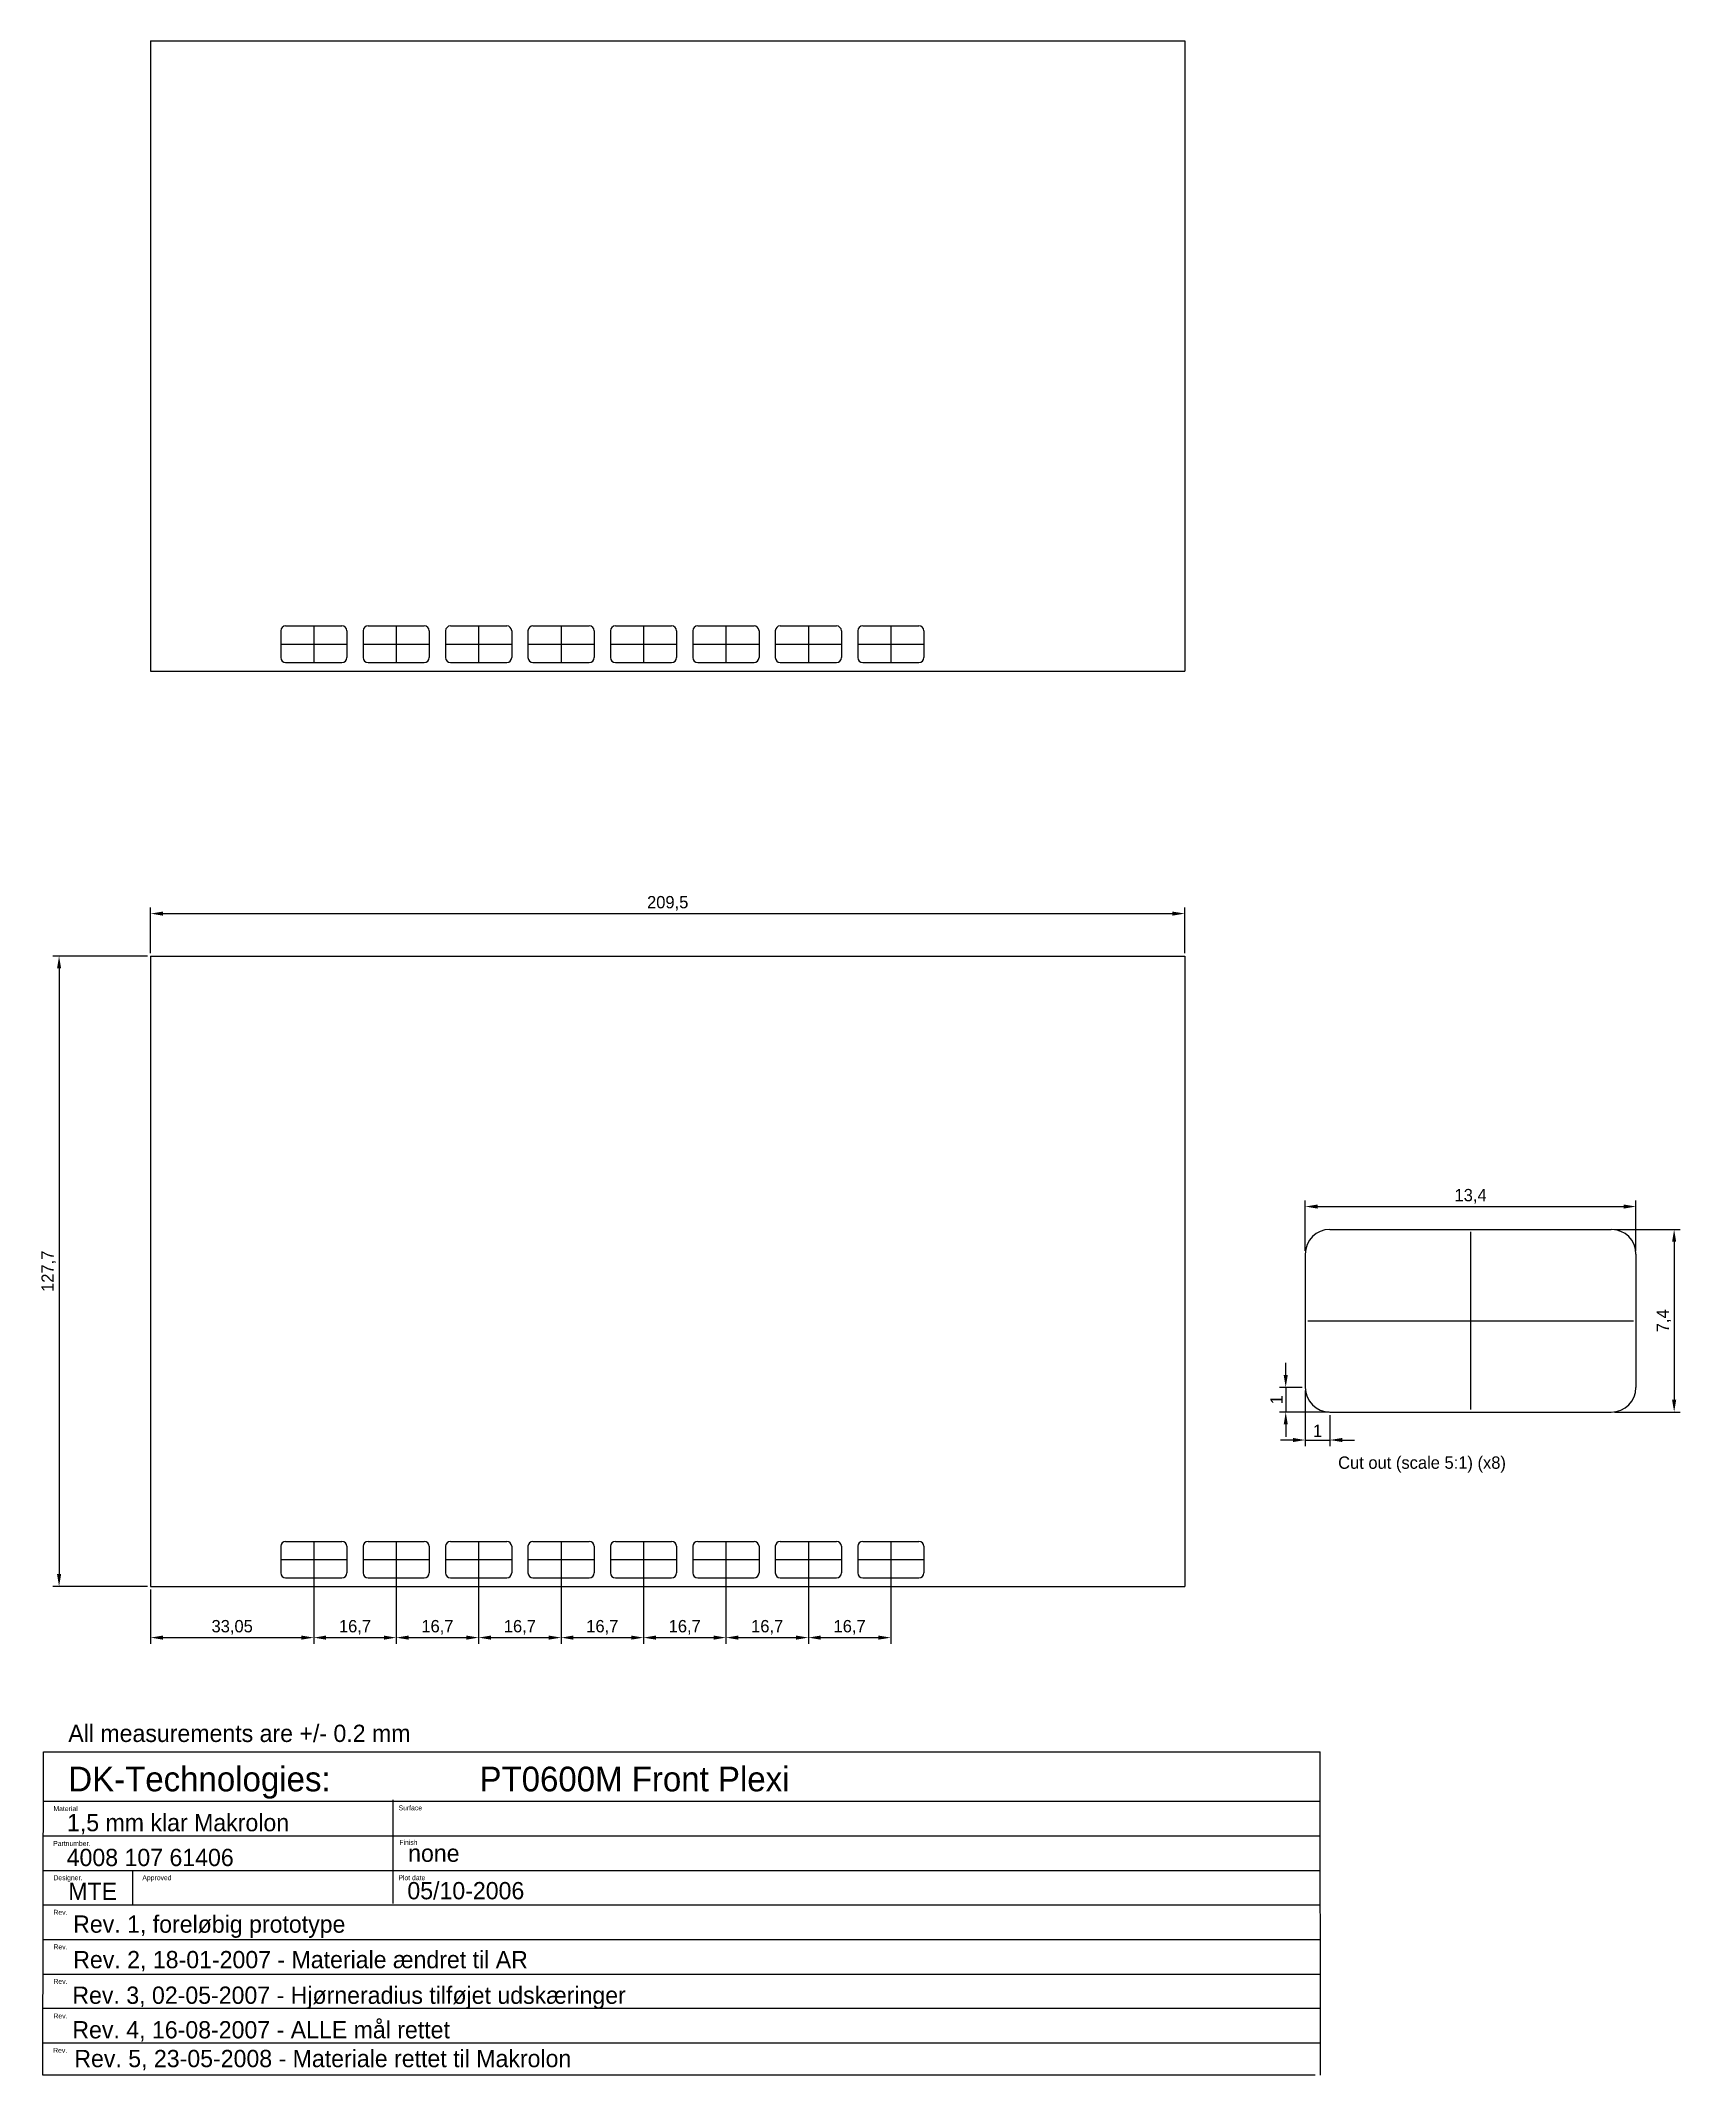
# Model space of a CAD drawing. Header units: millimetres. Extents: x 76 to 408, y -16 to 397.
import ezdxf

# ---------------------------------------------------------------- set-up
doc = ezdxf.new("R2010")
doc.units = ezdxf.units.MM
for name, color, linetype in [('cut out', 131, 'Continuous'), ('Descriptive text', 9, 'Continuous'), ('dimensions', 140, 'Continuous')]:
    doc.layers.add(name, color=color, linetype=linetype)
doc.dimstyles.new('ISO-25', dxfattribs={"dimtxt": 2.5, "dimasz": 2.5, "dimexe": 1.25, "dimexo": 0.625, "dimtad": 1, "dimtxsty": 'Standard', "dimcen": 2.5, "dimadec": 0, "dimazin": 0, "dimtfac": 1, "dimtmove": 0, "dimatfit": 3, "dimfxl": 0, "dimarcsym": 0})

# ---------------------------------------------------------------- blocks, each defined once
blk = doc.blocks.new('*D6')
at = {"layer": 'Defpoints', "color": 0}
for p in [(307.45, 219.8), (97.95, 211.19), (307.45, 211.19)]:
    blk.add_point(p, dxfattribs=at)
at = {"layer": 'dimensions', "color": 0, "lineweight": -2}
for p, q in [((97.95, 211.81), (97.95, 221.05)), ((100.45, 219.8), (304.95, 219.8)), ((307.45, 211.81), (307.45, 221.05))]:
    blk.add_line(p, q, dxfattribs=at)
at = {"layer": 'dimensions', "color": 0}
for points in [[(100.45, 220.21), (100.45, 219.38), (97.95, 219.8)], [(304.95, 220.21), (304.95, 219.38), (307.45, 219.8)]]:
    blk.add_solid(points, dxfattribs=at)
at = {"layer": 'dimensions', "color": 0, "insert": (202.7, 221.88), "char_height": 2.5, "attachment_point": 5}
blk.add_mtext('209,5', dxfattribs=at)
blk = doc.blocks.new('*D7')
at = {"layer": 'Defpoints', "color": 0}
for p in [(231.2, 88.94), (247.9, 88.94), (247.9, 73.13)]:
    blk.add_point(p, dxfattribs=at)
at = {"layer": 'dimensions', "color": 0, "lineweight": -2}
for p, q in [((231.2, 88.31), (231.2, 71.88)), ((247.9, 88.31), (247.9, 71.88)), ((233.7, 73.13), (245.4, 73.13))]:
    blk.add_line(p, q, dxfattribs=at)
at = {"layer": 'dimensions', "color": 0}
for points in [[(233.7, 73.55), (233.7, 72.72), (231.2, 73.13)], [(245.4, 73.55), (245.4, 72.72), (247.9, 73.13)]]:
    blk.add_solid(points, dxfattribs=at)
at = {"layer": 'dimensions', "color": 0, "insert": (239.55, 75.22), "char_height": 2.5, "attachment_point": 5}
blk.add_mtext('16,7', dxfattribs=at)
blk = doc.blocks.new('*D8')
at = {"layer": 'Defpoints', "color": 0}
for p in [(214.5, 88.94), (231.2, 88.94), (231.2, 73.13)]:
    blk.add_point(p, dxfattribs=at)
at = {"layer": 'dimensions', "color": 0, "lineweight": -2}
for p, q in [((214.5, 88.31), (214.5, 71.88)), ((231.2, 88.31), (231.2, 71.88)), ((217, 73.13), (228.7, 73.13))]:
    blk.add_line(p, q, dxfattribs=at)
at = {"layer": 'dimensions', "color": 0}
for points in [[(217, 73.55), (217, 72.72), (214.5, 73.13)], [(228.7, 73.55), (228.7, 72.72), (231.2, 73.13)]]:
    blk.add_solid(points, dxfattribs=at)
at = {"layer": 'dimensions', "color": 0, "insert": (222.85, 75.22), "char_height": 2.5, "attachment_point": 5}
blk.add_mtext('16,7', dxfattribs=at)
blk = doc.blocks.new('*D9')
at = {"layer": 'Defpoints', "color": 0}
for p in [(164.4, 88.94), (181.1, 88.94), (181.1, 73.13)]:
    blk.add_point(p, dxfattribs=at)
at = {"layer": 'dimensions', "color": 0, "lineweight": -2}
for p, q in [((164.4, 88.31), (164.4, 71.88)), ((181.1, 88.31), (181.1, 71.88)), ((166.9, 73.13), (178.6, 73.13))]:
    blk.add_line(p, q, dxfattribs=at)
at = {"layer": 'dimensions', "color": 0}
for points in [[(166.9, 73.55), (166.9, 72.72), (164.4, 73.13)], [(178.6, 73.55), (178.6, 72.72), (181.1, 73.13)]]:
    blk.add_solid(points, dxfattribs=at)
at = {"layer": 'dimensions', "color": 0, "insert": (172.75, 75.22), "char_height": 2.5, "attachment_point": 5}
blk.add_mtext('16,7', dxfattribs=at)
blk = doc.blocks.new('*D10')
at = {"layer": 'Defpoints', "color": 0}
for p in [(147.7, 88.94), (164.4, 88.94), (164.4, 73.13)]:
    blk.add_point(p, dxfattribs=at)
at = {"layer": 'dimensions', "color": 0, "lineweight": -2}
for p, q in [((147.7, 88.31), (147.7, 71.88)), ((164.4, 88.31), (164.4, 71.88)), ((150.2, 73.13), (161.9, 73.13))]:
    blk.add_line(p, q, dxfattribs=at)
at = {"layer": 'dimensions', "color": 0}
for points in [[(150.2, 73.55), (150.2, 72.72), (147.7, 73.13)], [(161.9, 73.55), (161.9, 72.72), (164.4, 73.13)]]:
    blk.add_solid(points, dxfattribs=at)
at = {"layer": 'dimensions', "color": 0, "insert": (156.05, 75.22), "char_height": 2.5, "attachment_point": 5}
blk.add_mtext('16,7', dxfattribs=at)
blk = doc.blocks.new('*D11')
at = {"layer": 'Defpoints', "color": 0}
for p in [(181.1, 88.94), (197.8, 88.94), (197.8, 73.13)]:
    blk.add_point(p, dxfattribs=at)
at = {"layer": 'dimensions', "color": 0, "lineweight": -2}
for p, q in [((181.1, 88.31), (181.1, 71.88)), ((197.8, 88.31), (197.8, 71.88)), ((183.6, 73.13), (195.3, 73.13))]:
    blk.add_line(p, q, dxfattribs=at)
at = {"layer": 'dimensions', "color": 0}
for points in [[(183.6, 73.55), (183.6, 72.72), (181.1, 73.13)], [(195.3, 73.55), (195.3, 72.72), (197.8, 73.13)]]:
    blk.add_solid(points, dxfattribs=at)
at = {"layer": 'dimensions', "color": 0, "insert": (189.45, 75.22), "char_height": 2.5, "attachment_point": 5}
blk.add_mtext('16,7', dxfattribs=at)
blk = doc.blocks.new('*D12')
at = {"layer": 'Defpoints', "color": 0}
for p in [(131, 88.94), (97.95, 83.49), (131, 73.13)]:
    blk.add_point(p, dxfattribs=at)
at = {"layer": 'dimensions', "color": 0, "lineweight": -2}
for p, q in [((131, 88.31), (131, 71.88)), ((97.95, 82.86), (97.95, 71.88)), ((100.45, 73.13), (128.5, 73.13))]:
    blk.add_line(p, q, dxfattribs=at)
at = {"layer": 'dimensions', "color": 0}
for points in [[(100.45, 73.55), (100.45, 72.72), (97.95, 73.13)], [(128.5, 73.55), (128.5, 72.72), (131, 73.13)]]:
    blk.add_solid(points, dxfattribs=at)
at = {"layer": 'dimensions', "color": 0, "insert": (114.47, 75.22), "char_height": 2.5, "attachment_point": 5}
blk.add_mtext('33,05', dxfattribs=at)
blk = doc.blocks.new('*D13')
at = {"layer": 'Defpoints', "color": 0}
for p in [(131, 88.94), (147.7, 88.94), (147.7, 73.13)]:
    blk.add_point(p, dxfattribs=at)
at = {"layer": 'dimensions', "color": 0, "lineweight": -2}
for p, q in [((131, 88.31), (131, 71.88)), ((147.7, 88.31), (147.7, 71.88)), ((133.5, 73.13), (145.2, 73.13))]:
    blk.add_line(p, q, dxfattribs=at)
at = {"layer": 'dimensions', "color": 0}
for points in [[(133.5, 73.55), (133.5, 72.72), (131, 73.13)], [(145.2, 73.55), (145.2, 72.72), (147.7, 73.13)]]:
    blk.add_solid(points, dxfattribs=at)
at = {"layer": 'dimensions', "color": 0, "insert": (139.35, 75.22), "char_height": 2.5, "attachment_point": 5}
blk.add_mtext('16,7', dxfattribs=at)
blk = doc.blocks.new('*D14')
at = {"layer": 'Defpoints', "color": 0}
for p in [(197.8, 88.94), (214.5, 88.94), (214.5, 73.13)]:
    blk.add_point(p, dxfattribs=at)
at = {"layer": 'dimensions', "color": 0, "lineweight": -2}
for p, q in [((197.8, 88.31), (197.8, 71.88)), ((214.5, 88.31), (214.5, 71.88)), ((200.3, 73.13), (212, 73.13))]:
    blk.add_line(p, q, dxfattribs=at)
at = {"layer": 'dimensions', "color": 0}
for points in [[(200.3, 73.55), (200.3, 72.72), (197.8, 73.13)], [(212, 73.55), (212, 72.72), (214.5, 73.13)]]:
    blk.add_solid(points, dxfattribs=at)
at = {"layer": 'dimensions', "color": 0, "insert": (206.15, 75.22), "char_height": 2.5, "attachment_point": 5}
blk.add_mtext('16,7', dxfattribs=at)
blk = doc.blocks.new('*D15')
at = {"layer": 'Defpoints', "color": 0}
for p in [(97.95, 211.19), (79.4, 83.49), (97.95, 83.49)]:
    blk.add_point(p, dxfattribs=at)
at = {"layer": 'dimensions', "color": 0, "lineweight": -2}
for p, q in [((97.32, 211.19), (78.15, 211.19)), ((79.4, 208.69), (79.4, 85.99)), ((97.32, 83.49), (78.15, 83.49))]:
    blk.add_line(p, q, dxfattribs=at)
at = {"layer": 'dimensions', "color": 0}
for points in [[(78.99, 208.69), (79.82, 208.69), (79.4, 211.19)], [(78.99, 85.99), (79.82, 85.99), (79.4, 83.49)]]:
    blk.add_solid(points, dxfattribs=at)
at = {"layer": 'dimensions', "color": 0, "insert": (77.32, 147.34), "char_height": 2.5, "attachment_point": 5, "rotation": 90}
blk.add_mtext('127,7', dxfattribs=at)
blk = doc.blocks.new('*D16')
at = {"layer": 'Defpoints', "color": 0}
for p in [(398.85, 160.45), (331.85, 150.82), (398.85, 150.82)]:
    blk.add_point(p, dxfattribs=at)
at = {"layer": 'dimensions', "color": 0, "lineweight": -2}
for p, q in [((331.85, 151.45), (331.85, 161.7)), ((398.85, 151.45), (398.85, 161.7)), ((334.35, 160.45), (396.35, 160.45))]:
    blk.add_line(p, q, dxfattribs=at)
at = {"layer": 'dimensions', "color": 0}
for points in [[(334.35, 160.87), (334.35, 160.04), (331.85, 160.45)], [(396.35, 160.87), (396.35, 160.04), (398.85, 160.45)]]:
    blk.add_solid(points, dxfattribs=at)
at = {"layer": 'dimensions', "color": 0, "insert": (365.35, 162.54), "char_height": 2.5, "attachment_point": 5}
blk.add_mtext('13,4', dxfattribs=at)
blk = doc.blocks.new('*D17')
at = {"layer": 'Defpoints', "color": 0}
for p in [(331.85, 123.82), (327.9, 118.82), (337.35, 118.82)]:
    blk.add_point(p, dxfattribs=at)
at = {"layer": 'dimensions', "color": 0, "lineweight": -2}
for p, q in [((327.9, 126.32), (327.9, 128.82)), ((331.23, 123.82), (326.65, 123.82)), ((327.9, 123.82), (327.9, 118.82)), ((336.73, 118.82), (326.65, 118.82)), ((327.9, 116.32), (327.9, 113.82))]:
    blk.add_line(p, q, dxfattribs=at)
at = {"layer": 'dimensions', "color": 0}
for points in [[(327.49, 126.32), (328.32, 126.32), (327.9, 123.82)], [(327.49, 116.32), (328.32, 116.32), (327.9, 118.82)]]:
    blk.add_solid(points, dxfattribs=at)
at = {"layer": 'dimensions', "color": 0, "insert": (326.03, 121.32), "char_height": 2.5, "attachment_point": 5, "rotation": 90}
blk.add_mtext('1', dxfattribs=at)
blk = doc.blocks.new('*D18')
at = {"layer": 'Defpoints', "color": 0}
for p in [(331.85, 123.82), (336.85, 118.82), (336.85, 113.16)]:
    blk.add_point(p, dxfattribs=at)
at = {"layer": 'dimensions', "color": 0, "lineweight": -2}
for p, q in [((331.85, 123.2), (331.85, 111.91)), ((336.85, 118.2), (336.85, 111.91)), ((329.35, 113.16), (326.85, 113.16)), ((331.85, 113.16), (336.85, 113.16)), ((339.35, 113.16), (341.85, 113.16))]:
    blk.add_line(p, q, dxfattribs=at)
at = {"layer": 'dimensions', "color": 0}
for points in [[(329.35, 113.58), (329.35, 112.75), (331.85, 113.16)], [(339.35, 113.58), (339.35, 112.75), (336.85, 113.16)]]:
    blk.add_solid(points, dxfattribs=at)
at = {"layer": 'dimensions', "color": 0, "insert": (334.35, 115.04), "char_height": 2.5, "attachment_point": 5}
blk.add_mtext('1', dxfattribs=at)
blk = doc.blocks.new('*D19')
at = {"layer": 'Defpoints', "color": 0}
for p in [(393.85, 155.82), (393.85, 118.82), (406.59, 118.82)]:
    blk.add_point(p, dxfattribs=at)
at = {"layer": 'dimensions', "color": 0, "lineweight": -2}
for p, q in [((394.48, 155.82), (407.84, 155.82)), ((406.59, 153.32), (406.59, 121.32)), ((394.48, 118.82), (407.84, 118.82))]:
    blk.add_line(p, q, dxfattribs=at)
at = {"layer": 'dimensions', "color": 0}
for points in [[(406.17, 153.32), (407, 153.32), (406.59, 155.82)], [(406.17, 121.32), (407, 121.32), (406.59, 118.82)]]:
    blk.add_solid(points, dxfattribs=at)
at = {"layer": 'dimensions', "color": 0, "insert": (404.5, 137.32), "char_height": 2.5, "attachment_point": 5, "rotation": 90}
blk.add_mtext('7,4', dxfattribs=at)

msp = doc.modelspace()

# ---------------------------------------------------------------- linework, layer by layer
at = {"ltscale": 0.1}
for p, q in [((97.947, 396.62), (307.447, 396.62)), ((97.947, 396.62), (97.947, 268.92)), ((307.447, 396.62), (307.447, 268.92)), ((124.297, 277.07), (124.297, 271.67)), ((125.297, 278.07), (136.697, 278.07)), ((137.697, 277.07), (137.697, 271.67)), ((140.997, 277.07), (140.997, 271.67)), ((141.997, 278.07), (153.397, 278.07)), ((154.397, 277.07), (154.397, 271.67)), ((157.697, 277.07), (157.697, 271.67)), ((158.697, 278.07), (170.097, 278.07)), ((171.097, 277.07), (171.097, 271.67)), ((174.397, 277.07), (174.397, 271.67)), ((175.397, 278.07), (186.797, 278.07)), ((187.797, 277.07), (187.797, 271.67)), ((191.097, 277.07), (191.097, 271.67)), ((192.097, 278.07), (203.497, 278.07)), ((204.497, 277.07), (204.497, 271.67)), ((207.797, 277.07), (207.797, 271.67)), ((208.797, 278.07), (220.197, 278.07)), ((221.197, 277.07), (221.197, 271.67)), ((224.497, 277.07), (224.497, 271.67)), ((225.497, 278.07), (236.897, 278.07)), ((237.897, 277.07), (237.897, 271.67)), ((241.197, 277.07), (241.197, 271.67)), ((242.197, 278.07), (253.597, 278.07)), ((254.597, 277.07), (254.597, 271.67)), ((97.947, 268.92), (307.447, 268.92)), ((125.297, 270.67), (136.697, 270.67)), ((141.997, 270.67), (153.397, 270.67)), ((158.697, 270.67), (170.097, 270.67)), ((175.397, 270.67), (186.797, 270.67)), ((192.097, 270.67), (203.497, 270.67)), ((208.797, 270.67), (220.197, 270.67)), ((225.497, 270.67), (236.897, 270.67)), ((242.197, 270.67), (253.597, 270.67)), ((97.947, 211.187), (307.447, 211.187)), ((97.947, 211.187), (97.947, 83.487)), ((307.447, 211.187), (307.447, 83.487)), ((124.297, 91.637), (124.297, 86.237)), ((125.297, 92.637), (136.697, 92.637)), ((137.697, 91.637), (137.697, 86.237)), ((140.997, 91.637), (140.997, 86.237)), ((141.997, 92.637), (153.397, 92.637)), ((154.397, 91.637), (154.397, 86.237)), ((157.697, 91.637), (157.697, 86.237)), ((158.697, 92.637), (170.097, 92.637)), ((171.097, 91.637), (171.097, 86.237)), ((174.397, 91.637), (174.397, 86.237)), ((175.397, 92.637), (186.797, 92.637)), ((187.797, 91.637), (187.797, 86.237)), ((191.097, 91.637), (191.097, 86.237)), ((192.097, 92.637), (203.497, 92.637)), ((204.497, 91.637), (204.497, 86.237)), ((207.797, 91.637), (207.797, 86.237)), ((208.797, 92.637), (220.197, 92.637)), ((221.197, 91.637), (221.197, 86.237)), ((224.497, 91.637), (224.497, 86.237)), ((225.497, 92.637), (236.897, 92.637)), ((237.897, 91.637), (237.897, 86.237)), ((241.197, 91.637), (241.197, 86.237)), ((242.197, 92.637), (253.597, 92.637)), ((254.597, 91.637), (254.597, 86.237)), ((97.947, 83.487), (307.447, 83.487)), ((125.297, 85.237), (136.697, 85.237)), ((141.997, 85.237), (153.397, 85.237)), ((158.697, 85.237), (170.097, 85.237)), ((175.397, 85.237), (186.797, 85.237)), ((192.097, 85.237), (203.497, 85.237)), ((208.797, 85.237), (220.197, 85.237)), ((225.497, 85.237), (236.897, 85.237)), ((242.197, 85.237), (253.597, 85.237))]:
    msp.add_line(p, q, dxfattribs=at)
for p, q in [((336.851, 155.822), (393.851, 155.822)), ((331.851, 150.822), (331.851, 123.822)), ((398.851, 150.822), (398.851, 123.822)), ((336.851, 118.822), (393.851, 118.822))]:
    msp.add_line(p, q)
for centre, start, end in [((125.297, 277.07), 90, 180), ((136.697, 277.07), 0, 90), ((141.997, 277.07), 90, 180), ((153.397, 277.07), 0, 90), ((158.697, 277.07), 90, 180), ((170.097, 277.07), 0, 90), ((175.397, 277.07), 90, 180), ((186.797, 277.07), 0, 90), ((192.097, 277.07), 90, 180), ((203.497, 277.07), 0, 90), ((208.797, 277.07), 90, 180), ((220.197, 277.07), 0, 90), ((225.497, 277.07), 90, 180), ((236.897, 277.07), 0, 90), ((242.197, 277.07), 90, 180), ((253.597, 277.07), 0, 90), ((125.297, 271.67), 180, 270), ((136.697, 271.67), 270, 0), ((141.997, 271.67), 180, 270), ((153.397, 271.67), 270, 0), ((158.697, 271.67), 180, 270), ((170.097, 271.67), 270, 0), ((175.397, 271.67), 180, 270), ((186.797, 271.67), 270, 0), ((192.097, 271.67), 180, 270), ((203.497, 271.67), 270, 0), ((208.797, 271.67), 180, 270), ((220.197, 271.67), 270, 0), ((225.497, 271.67), 180, 270), ((236.897, 271.67), 270, 0), ((242.197, 271.67), 180, 270), ((253.597, 271.67), 270, 0), ((125.297, 91.637), 90, 180), ((136.697, 91.637), 0, 90), ((141.997, 91.637), 90, 180), ((153.397, 91.637), 0, 90), ((158.697, 91.637), 90, 180), ((170.097, 91.637), 0, 90), ((175.397, 91.637), 90, 180), ((186.797, 91.637), 0, 90), ((192.097, 91.637), 90, 180), ((203.497, 91.637), 0, 90), ((208.797, 91.637), 90, 180), ((220.197, 91.637), 0, 90), ((225.497, 91.637), 90, 180), ((236.897, 91.637), 0, 90), ((242.197, 91.637), 90, 180), ((253.597, 91.637), 0, 90), ((125.297, 86.237), 180, 270), ((136.697, 86.237), 270, 0), ((141.997, 86.237), 180, 270), ((153.397, 86.237), 270, 0), ((158.697, 86.237), 180, 270), ((170.097, 86.237), 270, 0), ((175.397, 86.237), 180, 270), ((186.797, 86.237), 270, 0), ((192.097, 86.237), 180, 270), ((203.497, 86.237), 270, 0), ((208.797, 86.237), 180, 270), ((220.197, 86.237), 270, 0), ((225.497, 86.237), 180, 270), ((236.897, 86.237), 270, 0), ((242.197, 86.237), 180, 270), ((253.597, 86.237), 270, 0)]:
    msp.add_arc(centre, 1, start, end, dxfattribs=at)
for centre, start, end in [((336.851, 150.822), 90, 180), ((393.851, 150.822), 0, 90), ((336.851, 123.822), 180, 270), ((393.851, 123.822), 270, 0)]:
    msp.add_arc(centre, 5, start, end)
at = {"layer": 'cut out', "ltscale": 0.1}
for p, q in [((130.997, 278.07), (130.997, 270.67)), ((147.697, 278.07), (147.697, 270.67)), ((164.397, 278.07), (164.397, 270.67)), ((181.097, 278.07), (181.097, 270.67)), ((197.797, 278.07), (197.797, 270.67)), ((214.497, 278.07), (214.497, 270.67)), ((231.197, 278.07), (231.197, 270.67)), ((247.897, 278.07), (247.897, 270.67)), ((124.297, 274.37), (137.697, 274.37)), ((140.997, 274.37), (154.397, 274.37)), ((157.697, 274.37), (171.097, 274.37)), ((174.397, 274.37), (187.797, 274.37)), ((191.097, 274.37), (204.497, 274.37)), ((207.797, 274.37), (221.197, 274.37)), ((224.497, 274.37), (237.897, 274.37)), ((241.197, 274.37), (254.597, 274.37)), ((130.997, 92.537), (130.997, 85.337)), ((147.697, 92.537), (147.697, 85.337)), ((164.397, 92.537), (164.397, 85.337)), ((181.097, 92.537), (181.097, 85.337)), ((197.797, 92.537), (197.797, 85.337)), ((214.497, 92.537), (214.497, 85.337)), ((231.197, 92.537), (231.197, 85.337)), ((247.897, 92.537), (247.897, 85.337)), ((124.397, 88.937), (137.597, 88.937)), ((141.097, 88.937), (154.297, 88.937)), ((157.797, 88.937), (170.997, 88.937)), ((174.497, 88.937), (187.697, 88.937)), ((191.197, 88.937), (204.397, 88.937)), ((207.897, 88.937), (221.097, 88.937)), ((224.597, 88.937), (237.797, 88.937)), ((241.297, 88.937), (254.497, 88.937))]:
    msp.add_line(p, q, dxfattribs=at)
at = {"layer": 'cut out'}
for p, q in [((365.351, 155.322), (365.351, 119.322)), ((332.351, 137.322), (398.351, 137.322))]:
    msp.add_line(p, q, dxfattribs=at)
at = {"layer": 'Descriptive text'}
for p, q in [((76.099, -15.529), (76.274, 49.991)), ((76.274, 49.991), (334.845, 49.991)), ((334.842, 49.981), (334.904, -15.529)), ((76.274, 39.991), (334.845, 39.991)), ((147.043, 40.28), (147.043, 33.28)), ((76.274, 32.991), (334.845, 32.991)), ((147.043, 33.28), (147.043, 26.28)), ((76.274, 25.991), (334.845, 25.991)), ((94.274, 25.991), (94.274, 18.991)), ((147.043, 26.28), (147.043, 19.28)), ((76.274, 18.991), (334.845, 18.991)), ((76.274, 11.991), (334.845, 11.991)), ((76.274, 4.991), (334.845, 4.991)), ((334.845, -2.009), (76.274, -2.009)), ((334.845, -9.009), (76.274, -9.009)), ((333.873, -15.529), (76.099, -15.529))]:
    msp.add_line(p, q, dxfattribs=at)

# ---------------------------------------------------------------- texts
for s, height, p in [('All measurements are +/- 0.2 mm', 3.5, (81.274, 51.991)), ('DK-Technologies:', 5, (81.274, 41.991)), ('PT0600M Front Plexi', 5, (164.574, 41.991)), ('Material', 1, (78.274, 37.991)), ('1,5 mm klar Makrolon', 3.5, (81.008, 33.909)), ('Surface', 1, (148.18, 38.147)), ('Partnumber.', 1, (78.207, 30.933)), ('4008 107 61406', 3.5, (80.942, 26.852)), ('Finish', 1, (148.337, 31.147)), ('none', 3.5, (150.12, 27.716)), ('Designer.', 1, (78.274, 23.991)), ('Approved', 1, (96.274, 23.991)), ('Plot date', 1, (148.149, 23.991)), ('MTE', 3.5, (81.274, 19.991)), ('05/10-2006', 3.5, (149.961, 20.123)), ('Rev.', 1, (78.274, 16.991)), ('Rev. 1, foreløbig prototype', 3.5, (82.257, 13.352)), ('Rev.', 1, (78.274, 9.991)), ('Rev. 2, 18-01-2007 - Materiale ændret til AR', 3.5, (82.273, 6.158)), ('Rev.', 1, (78.274, 2.991)), ('Rev. 3, 02-05-2007 - Hjørneradius tilføjet udskæringer', 3.5, (82.094, -1.05)), ('Rev.', 1, (78.274, -4.009)), ('Rev. 4, 16-08-2007 - ALLE mål rettet', 3.5, (82.094, -8.05)), ('Rev.', 1, (78.208, -10.964)), ('Rev. 5, 23-05-2008 - Materiale rettet til Makrolon', 3.5, (82.495, -13.88))]:
    msp.add_text(s, height=height, dxfattribs=at).set_placement(p)
at = {"layer": 'Descriptive text', "insert": (338.513, 109.83), "char_height": 2.5, "width": 55.5038, "attachment_point": 1}
msp.add_mtext('Cut out (scale 5:1) (x8)', dxfattribs=at)

# ---------------------------------------------------------------- dimensions: what is measured, and where the dimension line sits
at = {"layer": 'dimensions'}
for base, p1, p2, picture, middle in [((307.447, 219.798), (97.947, 211.187), (307.447, 211.187), '*D6', (202.697, 221.881)), ((130.997, 73.132), (97.947, 83.487), (130.997, 88.937), '*D12', (114.472, 75.215))]:
    dim = msp.add_linear_dim(base=base, p1=p1, p2=p2, dimstyle='ISO-25', dxfattribs=at)
    dim.commit()
    dim.dimension.update_dxf_attribs({"geometry": picture, "text_midpoint": middle})
dim = msp.add_linear_dim(base=(79.402, 83.487), p1=(97.947, 211.187), p2=(97.947, 83.487), angle=90, dimstyle='ISO-25', dxfattribs=at)
dim.commit()
dim.dimension.update_dxf_attribs({"geometry": '*D15', "text_midpoint": (77.318, 147.337)})
for base, p1, p2, override, picture, middle in [((398.851, 160.453), (331.851, 150.822), (398.851, 150.822), {"dimlfac": 0.2}, '*D16', (365.351, 162.537)), ((336.851, 113.162), (331.851, 123.822), (336.851, 118.822), {"dimlfac": 0.2}, '*D18', (334.351, 115.037)), ((147.697, 73.132), (130.997, 88.937), (147.697, 88.937), {"dimtmove": 1}, '*D13', (139.347, 75.215)), ((164.397, 73.132), (147.697, 88.937), (164.397, 88.937), {"dimtmove": 1}, '*D10', (156.047, 75.215)), ((181.097, 73.132), (164.397, 88.937), (181.097, 88.937), {"dimtmove": 1}, '*D9', (172.747, 75.215)), ((197.797, 73.132), (181.097, 88.937), (197.797, 88.937), {"dimtmove": 1}, '*D11', (189.447, 75.215)), ((214.497, 73.132), (197.797, 88.937), (214.497, 88.937), {"dimtmove": 1}, '*D14', (206.147, 75.215)), ((231.197, 73.132), (214.497, 88.937), (231.197, 88.937), {"dimtmove": 1}, '*D8', (222.847, 75.215)), ((247.897, 73.132), (231.197, 88.937), (247.897, 88.937), {"dimtmove": 1}, '*D7', (239.547, 75.215))]:
    dim = msp.add_linear_dim(base=base, p1=p1, p2=p2, dimstyle='ISO-25', override=override, dxfattribs=at)
    dim.commit()
    dim.dimension.update_dxf_attribs({"geometry": picture, "text_midpoint": middle})
for base, p1, p2, picture, middle in [((406.586, 118.822), (393.851, 155.822), (393.851, 118.822), '*D19', (404.503, 137.322)), ((327.904, 118.822), (331.851, 123.822), (337.351, 118.822), '*D17', (326.029, 121.322))]:
    dim = msp.add_linear_dim(base=base, p1=p1, p2=p2, angle=90, dimstyle='ISO-25', override={"dimlfac": 0.2}, dxfattribs=at)
    dim.commit()
    dim.dimension.update_dxf_attribs({"geometry": picture, "text_midpoint": middle})

doc.saveas('drawing.dxf')
